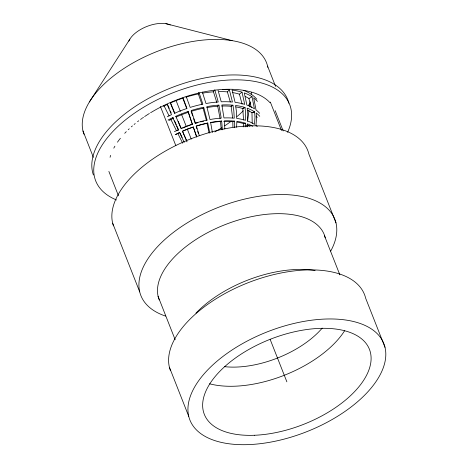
<?xml version="1.0" encoding="UTF-8"?>
<svg xmlns="http://www.w3.org/2000/svg" width="468" height="468" viewBox="0 0 468 468"><rect width="100%" height="100%" fill="white"/><g stroke="black" fill="none" stroke-linecap="round" stroke-linejoin="round"><path stroke-width="0.7" d="M236.627 127.261L236.837 121.37A66.983 34.497 -21.5 0 1 245.513 123.207L245.144 126.91M252.223 123.347L251.965 112.677L254.627 111.87L254.996 117.316L254.475 124.4A68.287 35.17 -21.5 0 0 247.549 120.978L247.736 113.73L247.192 108.196A73.318 37.762 -21.5 0 1 254.627 111.87L251.971 112.724A70.352 36.235 -21.5 0 0 247.356 110.22M234.333 127.723L234.45 121.107A66.983 34.497 -21.5 0 0 224.342 120.89L224.851 128.946M243.249 126.898L243.436 123.564L245.513 123.207M246.858 126.389L247.051 124.944M247.543 121.317L249.017 110.454M249.508 106.827L250.199 101.761M251.176 94.513L251.474 92.342M247.157 126.851L247.478 123.862A66.983 34.497 -21.5 0 1 252.714 126.261M202.036 104.674L198.333 93.945L198.654 92.6M190.113 125.155A65.912 33.948 -21.5 0 1 192.371 124.371L188.077 111.507A73.318 37.762 -21.5 0 0 175.81 116.28L181.069 128.507A68.287 35.17 -21.5 0 1 192.494 124.061M216.836 102.586L213.449 91.81L214.087 90.745M89.411 101.942L129.847 39.189M195.431 123.113L191.225 110.489A73.318 37.762 -21.5 0 1 203.715 107.248L207.061 120.1A68.287 35.17 -21.5 0 0 195.431 123.113L195.197 123.458L193.617 118.679M187.019 141.874L182.508 131.315A64.531 33.234 -21.5 0 1 193.302 127.109L196.7 136.58M219.141 91.576A72.897 37.545 -21.5 0 1 227.378 91.886L229.367 89.762L232.438 102.042A74.307 38.271 -21.5 0 0 221.224 101.796L218.053 90.336M232.403 92.529A72.897 37.545 -21.5 0 1 239.417 94.167L242.026 92.161L244.706 104.364A74.307 38.271 -21.5 0 0 235.088 102.334L232.099 90.061L234.649 90.441A76.658 39.482 -21.5 0 1 242.026 92.161M207.061 120.1L206.429 120.545L203.1 108.243L203.715 107.248L203.118 108.289A70.352 36.235 -21.5 0 0 191.131 111.396L192.711 115.947M245.443 96.537A72.897 37.545 -21.5 0 1 248.947 98.537L252.053 96.753L254.422 108.822A74.307 38.271 -21.5 0 0 246.888 105.095L244.273 92.916L246.332 93.729A76.658 39.482 -21.5 0 1 252.053 96.753M196.074 126.214A64.531 33.234 -21.5 0 1 207.067 123.365L207.757 122.996L209.781 133.017M210.477 122.715A64.531 33.234 -21.5 0 1 220.451 121.481L221.651 121.036L222.394 129.8M223.657 121.311A64.531 33.234 -21.5 0 1 232.783 121.545L234.45 121.107M175.202 134.644A66.983 34.497 -21.5 0 1 179.513 132.508L179.858 132.526A64.531 33.234 -21.5 0 0 175.956 134.456M165.941 23.687L232.128 40.652M174.412 131.689A68.287 35.17 -21.5 0 1 178.267 129.794L178.636 129.905L176.857 125.974M173.429 118.234L172.797 117.661A73.318 37.762 -21.5 0 0 168.076 120.001M175.81 116.28L176.342 116.959A70.352 36.235 -21.5 0 1 188.113 112.378L188.077 111.507L192.371 124.371M163.888 105.47L169.077 115.883M170.697 119.141L176.535 130.853M177.834 133.456L182.695 143.22M184.222 142.371L179.513 132.508M180.145 133.146L182.175 137.498M178.267 129.794L172.797 117.661L173.447 118.281A70.352 36.235 -21.5 0 0 168.919 120.528M176.266 124.663L174.552 120.802M186.785 140.927L182.508 131.315M178.209 121.399L181.344 128.665M170.329 110.969L171.136 112.887M167.099 104.27L171.493 114.689A74.307 38.271 -21.5 0 0 167.298 116.754M174.874 113.461L170.586 102.925A72.897 37.545 -21.5 0 1 182.783 98.175L186.814 108.816M170.241 102.831L174.546 113.291A74.307 38.271 -21.5 0 1 186.978 108.453L183.029 97.853M168.065 105.47L169.252 108.412M335.983 222.879L308.921 154.177A104.218 53.68 -21.5 0 0 195.589 137.042A104.218 53.68 -21.5 0 0 113.449 225.88M385 347.32A104.218 53.68 -21.5 0 0 226.851 353.562A104.218 53.68 -21.5 0 0 248.76 444.6A104.218 53.68 -21.5 0 0 385 347.32L365.672 298.251A104.218 53.68 -21.5 0 0 251.702 281.35A104.218 53.68 -21.5 0 0 170.44 370.615M267.573 66.099L275.57 86.404M275.161 110.629L283.158 130.935M324.342 235.474L339.856 274.856M270.329 102.082L281.525 130.508M176.079 100.561L180.344 111.396M181.414 114.104L186.217 126.296M187.282 129.004L191.254 139.095M270.188 339.481L286.872 381.829M160.389 106.417L175.851 145.677M108.868 171.417L118.468 195.782M158.049 296.267L175.167 339.727M83 131.005L93.395 157.4M112.659 223.189L139.721 291.892M169.41 367.263L188.739 416.339M186.311 96.794L190.172 107.418A74.307 38.271 -21.5 0 1 202.825 104.136L199.105 92.746M227.378 91.886L230.309 102.001M193.302 127.109L196.648 137.089M239.417 94.167L242.114 104.235M202.369 92.114L205.996 103.522A74.307 38.271 -21.5 0 1 218.24 101.966L214.777 89.838M248.947 98.537L251.293 107.675M196.279 126.869L196.899 128.829M199.333 135.726L196.349 125.956A66.983 34.497 -21.5 0 1 207.757 122.996M197.73 131.444L198.35 133.515M207.067 123.365L209.085 132.959M220.1 118.62L217.696 106.189L218.925 105.107L221.224 118.1A68.287 35.17 -21.5 0 0 209.968 119.533L206.844 106.64A73.318 37.762 -21.5 0 1 218.925 105.107L217.708 106.236A70.352 36.235 -21.5 0 0 206.833 107.581M212.396 132.508L210.612 122.441A66.983 34.497 -21.5 0 1 221.651 121.036M220.451 121.481L221.3 129.782M232.625 117.983L231.145 106.259L232.935 105.183L233.824 110.787L234.275 118.17A68.287 35.17 -21.5 0 0 223.967 117.948L221.867 104.943A73.318 37.762 -21.5 0 1 232.935 105.183L231.151 106.306A70.352 36.235 -21.5 0 0 221.873 106.031M243.553 120.054L242.763 108.459L245.039 107.476L245.636 113.028L245.548 120.305A68.287 35.17 -21.5 0 0 236.709 118.439L236.375 111.068L235.55 105.47A73.318 37.762 -21.5 0 1 245.039 107.476L242.769 108.506A70.352 36.235 -21.5 0 0 235.995 106.926M232.783 121.545L232.924 126.968M237.223 122.113A64.531 33.234 -21.5 0 1 243.436 123.564M247.063 124.88A64.531 33.234 -21.5 0 1 249.853 126.22M182.268 131.251A66.983 34.497 -21.5 0 1 193.471 126.886M163.478 106.318A72.897 37.545 -21.5 0 1 167.591 104.294M185.913 97.163A72.897 37.545 -21.5 0 1 198.333 93.945M202.626 93.132A72.897 37.545 -21.5 0 1 213.449 91.81M177.027 130.677A65.912 33.948 -21.5 0 1 178.636 129.905M182.66 128.092A65.912 33.948 -21.5 0 1 186.755 126.413M187.311 126.196A65.912 33.948 -21.5 0 1 189.552 125.36M195.881 123.248A65.912 33.948 -21.5 0 1 197.929 122.645M200.766 121.867A65.912 33.948 -21.5 0 1 203.603 121.171M257.26 126.518A68.287 35.17 -21.5 0 0 255.949 125.447L256.54 118.41L256.212 112.993A73.318 37.762 -21.5 0 1 259.763 116.286M259.629 113.297A74.307 38.271 -21.5 0 0 256.031 109.957L253.703 97.929L255.171 99.128A76.658 39.482 -21.5 0 1 257.418 101.375M256.113 116.117A70.352 36.235 -21.5 0 1 257.265 117.398M222.487 89.435A76.658 39.482 -21.5 0 1 229.367 89.762M243.231 90.26A76.658 39.482 -21.5 0 1 256.774 99.193M116.485 199.965A104.218 53.68 -21.5 0 1 172.762 92.869A104.218 53.68 -21.5 0 1 287.598 132.304M110.056 157.283A88.212 45.431 -21.5 0 1 110.647 155.358M113.794 148.151A88.212 45.431 -21.5 0 1 114.906 146.18M117.468 142.196A88.212 45.431 -21.5 0 1 120.393 138.282M124.722 133.298A88.212 45.431 -21.5 0 1 126.284 131.666M128.226 129.741A88.212 45.431 -21.5 0 1 129.238 128.776M131.338 126.857A88.212 45.431 -21.5 0 1 132.421 125.904M134.088 124.488A88.212 45.431 -21.5 0 1 135.223 123.546M137.557 121.692A88.212 45.431 -21.5 0 1 138.744 120.779M140.558 119.434A88.212 45.431 -21.5 0 1 141.781 118.55M142.342 118.152A88.212 45.431 -21.5 0 1 143.471 117.363M144.618 116.573A88.212 45.431 -21.5 0 1 149.374 113.49M150.597 112.735A88.212 45.431 -21.5 0 1 270.042 102.744M93.407 175.003A104.218 53.68 -21.5 0 1 175.547 86.165A104.218 53.68 -21.5 0 1 288.879 103.299M84.029 134.316A98.017 50.48 -21.5 0 1 161.425 49.824A98.017 50.48 -21.5 0 1 267.854 67.392M128.846 41.131A24.786 12.765 -21.5 0 1 147.034 26.395A24.786 12.765 -21.5 0 1 170.27 24.974M250.649 102.621A91.81 47.286 -21.5 0 1 248.338 105.411M243.325 110.764A91.81 47.286 -21.5 0 1 237.03 116.538M231.215 121.206A91.81 47.286 -21.5 0 1 224.716 125.833M221.733 127.787A91.81 47.286 -21.5 0 1 214.882 131.917M165.614 316.099A104.218 53.68 -21.5 0 1 159.869 244.261A104.218 53.68 -21.5 0 1 285.936 194.606A104.218 53.68 -21.5 0 1 330.73 251.064M159.243 299.924A88.733 45.7 -21.5 0 1 227.752 223.61A88.733 45.7 -21.5 0 1 325.266 237.82M344.588 330.8A88.733 45.7 -21.5 0 1 209.541 383.789M322.206 328.121A73.242 37.721 -21.5 0 1 224.529 366.66M195.928 313.168A88.733 45.7 -21.5 0 1 315.134 270.527M254.428 435.269A88.733 45.7 -21.5 0 0 370.416 352.451A88.733 45.7 -21.5 0 0 235.773 357.768A88.733 45.7 -21.5 0 0 254.428 435.269"/></g></svg>
